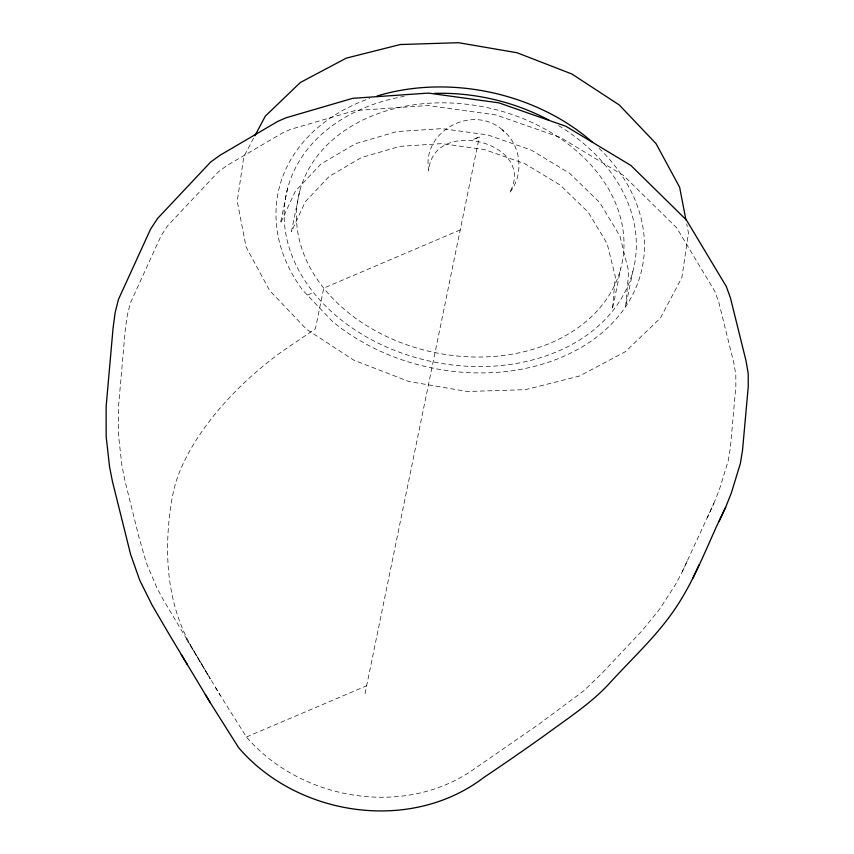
<?xml version="1.0" encoding="UTF-8"?>
<svg xmlns="http://www.w3.org/2000/svg" width="854" height="854" viewBox="0 0 854 854"><rect width="100%" height="100%" fill="white"/><g stroke="black" fill="none" stroke-linecap="round" stroke-linejoin="round"><path stroke-width="0.64" stroke-dasharray="4.27 3.2" d="M287.627 188.264L280.411 223.449L295.335 191.189L320.997 163.957L355.67 143.621L396.961 131.569L442.084 128.612L487.944 134.964L531.423 150.176L569.554 173.234L599.754 202.547L619.94 236.12L628.757 271.679L625.587 306.778L632.814 271.593M299.701 191.189L291.363 231.84L305.241 201.832L329.11 176.5L361.359 157.595L399.768 146.376L441.721 143.632L484.378 149.535L524.815 163.69L560.277 185.126L588.353 212.39L607.141 243.625L615.328 276.685L612.393 309.34L620.741 268.679A165.196 125.239 11.6 0 0 408.105 105.725A165.196 125.239 11.6 0 0 351.816 315.393A165.196 125.239 11.6 0 0 620.741 268.679M365.021 693.694L479.297 137.014L473.276 139.448L479.297 137.014M713.848 503.444L719.474 489.299L728.27 460.626L730.351 447.87L735.849 386.841L735.806 374.543L733.703 362.406L718.737 302.049L714.926 291.545L676.646 227.719L623.335 175.348L560.736 137.601L496.057 114.959L427.843 105.522L354.965 110.561L290.755 129.306L282.973 132.68L227.068 165.473L218.485 171.707L167.63 225.755L161.086 235.8L130.352 303.021L127.246 315.532L125.239 330.295L118.546 406.109L118.578 435.807L121.876 465.259L124.748 479.863L138.882 536.91L146.354 562.925L156.858 587.733L163.295 599.764L220.225 695.327L246.464 737.002C301.099 800.689 405.426 818.228 474.76 768.6L538.693 724.373L583.794 690.801L602.251 672.984L641.397 631.458L659.747 609.019L675.418 584.691L682.218 571.87L713.848 503.444L707.454 517.321M682.218 571.87L688.324 558.623M253.638 138.135L243.817 156.634L237.252 201.234L246.069 246.913L269.661 290.552L306.415 329.196L353.834 360.196L408.895 381.503L467.213 391.495L525.456 389.659L579.428 376.059L625.459 351.634L660.409 318.04L681.898 277.561L688.452 232.961L686.691 223.833M307.397 295.1L313.471 292.506M460.221 229.929L323.741 288.129L315.393 328.79L282.759 350.983A179.884 86.617 -38.7 0 0 175.273 484.218L172.241 497.028L170.095 511.204A661.306 318.446 -38.7 0 0 191.018 645.859L210.308 678.919L186.524 639.368M246.464 737.002L366.654 685.751M502.376 129.861C472.475 103.761 421.502 131.228 428.697 170.533C433.288 115.898 537.999 142.864 509.528 192.844C524.591 174.184 521.175 144.689 502.376 129.861L504.202 131.772M215.24 687.139L220.225 695.327M599.028 148.297A185.852 140.899 11.6 0 1 587.317 343.671A185.852 140.899 11.6 0 1 332.473 321.467L302.465 289.922A185.852 140.899 11.6 0 1 369.761 98.402M558.559 125.623A177.632 134.665 11.6 0 1 581.563 338.718A177.632 134.665 11.6 0 1 309.361 287.147A177.632 134.665 11.6 0 1 404.188 96.385"/><path stroke-width="1.28" d="M725.612 507.383L731.334 492.971L740.343 463.605L742.542 450.133L748.253 386.659L748.211 373.508L745.958 360.537L730.405 297.79L726.327 286.56L686.424 220.012L630.946 165.495L565.935 126.296L498.971 102.864L428.345 93.086L352.713 98.327L286.133 117.756L277.817 121.364L219.788 155.407L210.618 162.068L157.542 218.485L150.539 229.224L118.428 299.476L115.141 312.681L113.091 327.883L106.142 406.429L106.174 436.672L109.536 466.69L112.461 481.56L130.609 554.406L139.768 580.314L152.033 604.984L169.434 634.789L210.308 702.789L238.586 747.602C297.373 816.296 410.528 833.376 483.567 777.642C504.693 763.497 525.584 749.033 546.25 734.248C568.38 717.915 591.843 702.895 610.396 682.325C633.657 656.833 659.662 633.348 678.268 603.981C697.707 573.717 709.546 539.408 725.612 507.383L719.089 521.516M692.829 578.297L699.052 564.793M254.866 135.818L265.306 116.155L300.256 82.56L346.286 58.136L400.259 44.536L458.502 42.7L517.033 52.745L571.881 73.999L619.299 104.999L656.053 143.643L679.645 187.282L685.933 219.916M181.272 654.591L187.261 664.465M205.323 694.59L210.308 702.789M377.041 96.022A185.852 140.899 11.6 0 1 592.089 141.903M434.515 93.364A177.632 134.665 11.6 0 1 549.336 120.361"/></g></svg>
